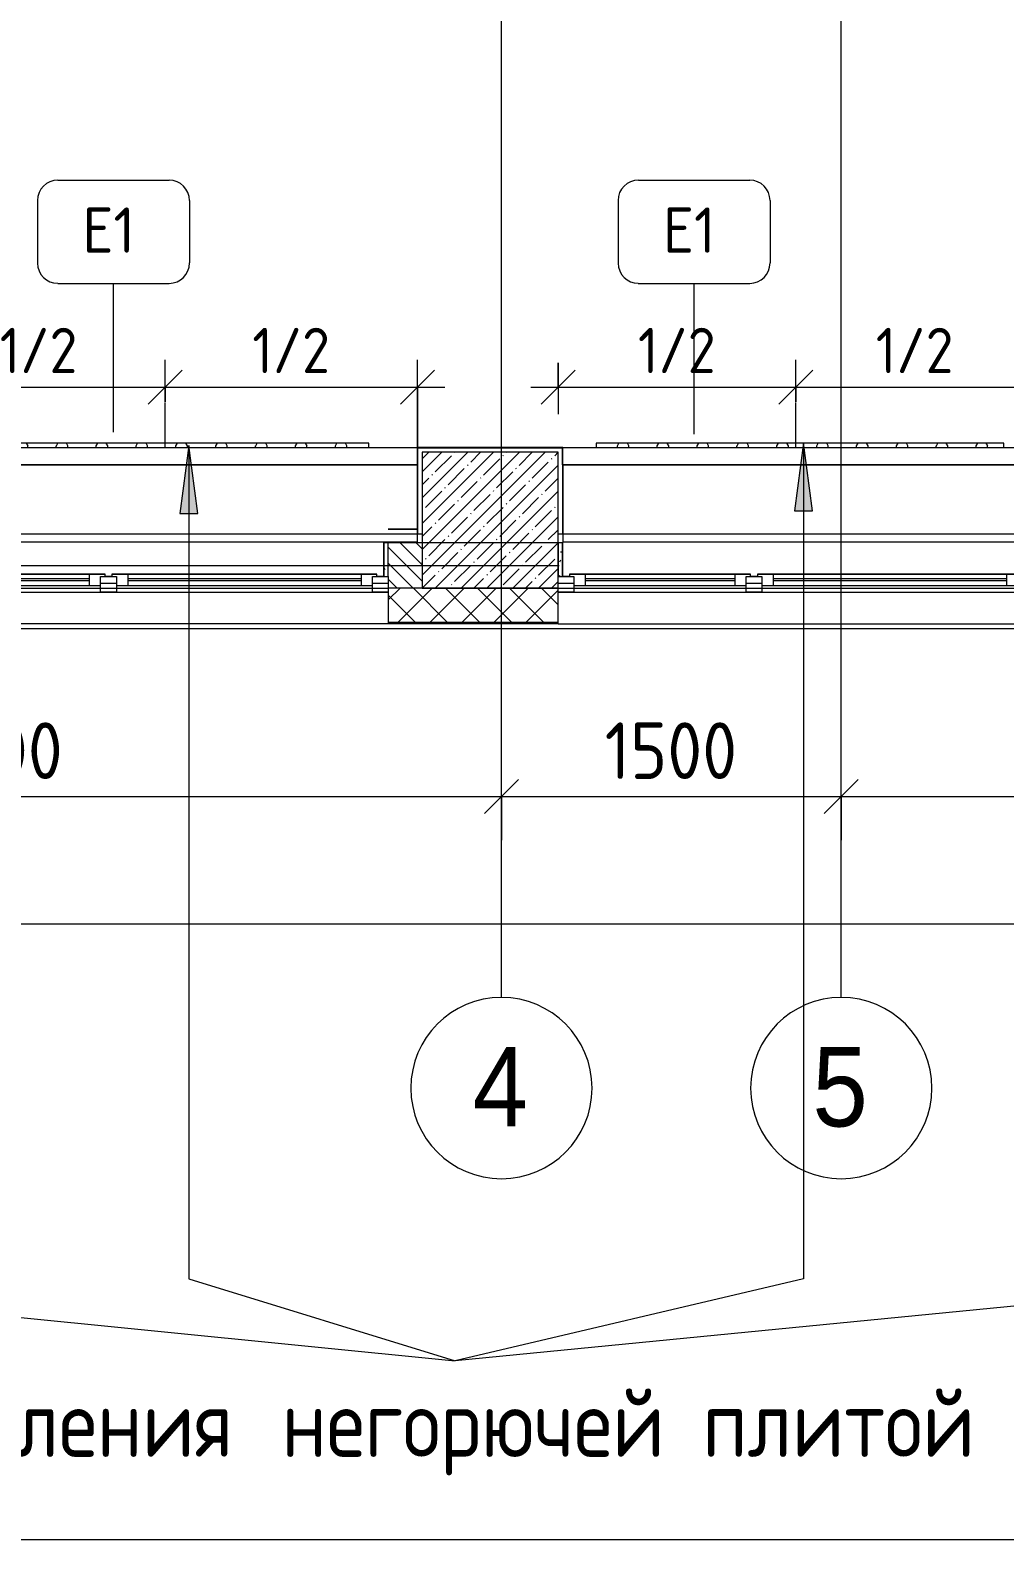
# Model space of a CAD drawing. Header units: millimetres. Extents: x -7229 to 193500, y -8553 to 29000.
# Drawn here: x 146202 to 150505, y -4300 to 2363 of the extents above; entities that cross this region are included whole.
import ezdxf

# ---------------------------------------------------------------- set-up
doc = ezdxf.new("R2010")
doc.units = ezdxf.units.MM
doc.linetypes.add('ADSK_Штрих_ш2 п1', pattern=[300, 200, -100])
doc.linetypes.add('Осевая', pattern=[15875, 3175, -2381.25, 7937.5, -2381.25])
for name, color, linetype, lineweight in [('A-ANNO-DIMS', 7, 'Continuous', 9), ('A-ANNO-DIMS-100', 7, 'Continuous', 9), ('A-DETL-3', 7, 'ADSK_Штрих_ш2 п1', 9), ('A-GLAZ-2', 7, 'Continuous', 9), ('A-WALL-1', 7, 'Continuous', 9), ('A-WALL-4', 7, 'Continuous', 13), ('G-ANNO-TEXT', 7, 'Continuous', 9), ('I-WALL-5', 7, 'Continuous', 9), ('S-COLS-2', 7, 'Continuous', 9), ('Знаки', 7, 'Continuous', 9), ('Марки для знаков', 7, 'Continuous', 9), ('Оси', 7, 'Continuous', 9), ('Оси-1', 7, 'Continuous', 20), ('Оси-2', 7, 'Осевая', 9)]:
    doc.layers.add(name, color=color, linetype=linetype, lineweight=lineweight)
for name, color, linetype, lineweight, true_color in [('A-FLOR-3', 7, 'Continuous', 9, 0xaaaaaa), ('I-WALL-7', 9, 'Continuous', 9, 0x808080), ('Знаки-1', 7, 'Continuous', 9, 0x787878)]:
    doc.layers.add(name, color=color, linetype=linetype, lineweight=lineweight, true_color=true_color)
doc.styles.add('Arial_1', font='arial.ttf', dxfattribs={"width": 0.9, "height": 350})
doc.styles.add('GOST Common_1', font='GOST_Common.ttf', dxfattribs={"width": 0.9, "height": 300})
doc.styles.add('GOST Common_2', font='GOST_Common.ttf', dxfattribs={"height": 200})
doc.styles.add('ISOCPEUR_1', font='isocpeur.ttf', dxfattribs={"width": 0.9, "height": 250})
doc.styles.add('ISOCPEUR_2', font='isocpeur.ttf', dxfattribs={"width": 0.9, "height": 200})
doc.dimstyles.new('ISO-2_0_0_9К_Средний_округл2_1', dxfattribs={"dimscale": 304.8, "dimtxt": 199.196235, "dimasz": 0.492126, "dimexe": 0.393701, "dimexo": 0, "dimgap": 0, "dimtad": 1, "dimdec": 0, "dimrnd": 10, "dimzin": 0, "dimdsep": 46, "dimtxsty": 'ISOCPEUR_2', "dimblk1": 'OBLIQUE', "dimblk2": 'OBLIQUE', "dimsah": 1, "dimcen": 0.09, "dimdle": 0.393701, "dimazin": 0, "dimtfac": 1, "dimtdec": 4, "dimtix": 1, "dimtmove": 0, "dimatfit": 3, "dimfxl": 1, "dimtvp": 1, "dimtolj": 1, "dimtzin": 0, "dimarcsym": 2})
doc.dimstyles.new('ISO-2_5_0_9К_БОЛЬШОЙ', dxfattribs={"dimscale": 304.8, "dimtxt": 248.995294, "dimasz": 0.492126, "dimexe": 0.393701, "dimexo": 0.984252, "dimgap": 0, "dimtad": 1, "dimdec": 0, "dimrnd": 10, "dimzin": 0, "dimdsep": 46, "dimtxsty": 'ISOCPEUR_1', "dimblk1": 'OBLIQUE', "dimblk2": 'OBLIQUE', "dimsah": 1, "dimcen": 0.09, "dimdle": 0.393701, "dimazin": 0, "dimtfac": 1, "dimtdec": 4, "dimtix": 1, "dimtmove": 0, "dimatfit": 3, "dimfxl": 1, "dimtvp": 1, "dimtolj": 1, "dimtzin": 0, "dimarcsym": 2})
pattern_1 = [(0, (135772.895, 0), (121.92, 30.48), [10.058, -81.382, 10.058, -81.382, -487.68]), (0, (135772.895, 0), (121.92, 30.48), [-182.88, 10.058, -172.822, 10.058, -81.382, -213.36]), (0, (135772.895, 0), (121.92, 30.48), [-457.2, 10.058, -50.902, 10.058, -142.342]), (120, (135818.615, 15.24), (-87.356454, 90.34582), [10.058, -81.382, 10.058, -81.382, -487.68]), (120, (135818.615, 15.24), (-87.356454, 90.34582), [-182.88, 10.058, -172.822, 10.058, -81.382, -213.36]), (120, (135818.615, 15.24), (-87.356454, 90.34582), [-457.2, 10.058, -50.902, 10.058, -142.342]), (240, (135833.855, 76.2), (-34.563546, -120.82582), [10.058, -81.382, 10.058, -81.382, -487.68]), (240, (135833.855, 76.2), (-34.563546, -120.82582), [-182.88, 10.058, -172.822, 10.058, -81.382, -213.36]), (240, (135833.855, 76.2), (-34.563546, -120.82582), [-457.2, 10.058, -50.902, 10.058, -142.342])]

# ---------------------------------------------------------------- blocks, each defined once
blk = doc.blocks.new('120_Окно_СКБ_2Ст - 120_Окно_СКБ_2Ст 2100х2500 _мал створка справа_-22445857-План зашивки приборов отопления в осях 1-12')
at = {"layer": 'A-GLAZ-2'}
for p, q in [((-1050, -127), (-1050, -57)), ((-1050, -57), (-980, -57)), ((1050, -57), (-1050, -57)), ((-980, -57), (-980, -127)), ((150, -127), (150, -57)), ((150, -57), (220, -57)), ((220, -57), (220, -127)), ((980, -127), (980, -57)), ((980, -57), (1050, -57)), ((1050, -57), (1050, -127)), ((-980, -127), (-1050, -127)), ((-1030, -127), (-1000, -127)), ((-980, -127), (-1000, -127)), ((-1000, -127), (-1000, -137)), ((150, -87), (-980, -87)), ((-980, -87), (-980, -127)), ((-930, -137), (-930, -87)), ((-930, -107), (100, -107)), ((100, -117), (-930, -117)), ((100, -137), (100, -87)), ((150, -127), (150, -87)), ((220, -127), (150, -127)), ((170, -127), (150, -127)), ((170, -127), (200, -127)), ((170, -137), (170, -127)), ((220, -127), (200, -127)), ((200, -127), (200, -137)), ((980, -87), (220, -87)), ((220, -87), (220, -127)), ((270, -137), (270, -87)), ((270, -107), (930, -107)), ((930, -117), (270, -117)), ((930, -137), (930, -87)), ((980, -127), (980, -87)), ((1050, -127), (980, -127)), ((1000, -127), (980, -127)), ((1000, -127), (1030, -127)), ((1000, -137), (1000, -127)), ((-1000, -137), (170, -137)), ((170, -137), (-1000, -137)), ((200, -137), (1000, -137)), ((1000, -137), (200, -137))]:
    blk.add_line(p, q, dxfattribs=at)
blk = doc.blocks.new('120_Окно_СКБ_2Ст - 120_Окно_СКБ_2Ст 2100х2500 _мал створка справа_-V137-План зашивки приборов отопления в осях 1-12')
at = {"layer": 'A-GLAZ-2'}
for p, q in [((-1050, -127), (-1050, -57)), ((-1050, -57), (-980, -57)), ((1050, -57), (-1050, -57)), ((-980, -57), (-980, -127)), ((150, -127), (150, -57)), ((150, -57), (220, -57)), ((220, -57), (220, -127)), ((980, -127), (980, -57)), ((980, -57), (1050, -57)), ((1050, -57), (1050, -127)), ((-980, -127), (-1050, -127)), ((-1030, -127), (-1000, -127)), ((-980, -127), (-1000, -127)), ((-1000, -127), (-1000, -137)), ((150, -87), (-980, -87)), ((-980, -87), (-980, -127)), ((-930, -137), (-930, -87)), ((-930, -107), (100, -107)), ((100, -117), (-930, -117)), ((100, -137), (100, -87)), ((150, -127), (150, -87)), ((220, -127), (150, -127)), ((170, -127), (150, -127)), ((170, -127), (200, -127)), ((170, -137), (170, -127)), ((220, -127), (200, -127)), ((200, -127), (200, -137)), ((980, -87), (220, -87)), ((220, -87), (220, -127)), ((270, -137), (270, -87)), ((270, -107), (930, -107)), ((930, -117), (270, -117)), ((930, -137), (930, -87)), ((980, -127), (980, -87)), ((1050, -127), (980, -127)), ((1000, -127), (980, -127)), ((1000, -127), (1030, -127)), ((1000, -137), (1000, -127)), ((-1000, -137), (170, -137)), ((170, -137), (-1000, -137)), ((200, -137), (1000, -137)), ((1000, -137), (200, -137))]:
    blk.add_line(p, q, dxfattribs=at)
blk = doc.blocks.new('Съемный металлический экран с перфорацией - E1-V209-План зашивки приборов отопления в осях 1-12')
at = {"layer": 'Знаки-1'}
h = blk.add_hatch(dxfattribs=at)
h.set_pattern_fill('FP_208', color=256, style=0, pattern_type=2)
h.set_pattern_definition([(0, (-10106.406, -520), (0, 50.8), [13.612, -74.376]), (60, (-10081.006, -513.194), (-43.9941, 25.4), [13.612, -74.376]), (120, (-10074.2, -487.794), (-43.9941, -25.4), [13.612, -74.376]), (30, (-10092.79, -520), (9e-05, 101.59984), [13.612, -87.988]), (30, (-10118.19, -476.01), (9e-05, 101.59984), [13.612, -87.988]), (150, (-10106.41, -520), (-87.9881, -50.79984), [13.612, -87.988]), (150, (-10081.01, -476.01), (-87.9881, -50.79984), [13.612, -87.988]), (90, (-10074.2, -501.41), (-87.988, 50.8), [13.612, -87.988]), (90, (-10125, -501.41), (-87.988, 50.8), [13.612, -87.988])])
h.paths.add_polyline_path([(897.3, 0), (1800, 0), (1800, 20), (0, 20), (0, 0), (224.6, 0)])
at = {"layer": 'Знаки'}
for p, q in [((1800, 20), (0, 20)), ((0, 20), (0, 0)), ((1800, 0), (1800, 20))]:
    blk.add_line(p, q, dxfattribs=at)
blk = doc.blocks.new('Съемный металлический экран с перфорацией - E1-V210-План зашивки приборов отопления в осях 1-12')
at = {"layer": 'Знаки-1'}
h = blk.add_hatch(dxfattribs=at)
h.set_pattern_fill('FP_209', color=256, style=0, pattern_type=2)
h.set_pattern_definition([(0, (-12908.85, -520), (0, 50.8), [13.612, -74.376]), (60, (-12883.45, -513.194), (-43.99409, 25.4), [13.612, -74.376]), (120, (-12876.645, -487.794), (-43.99409, -25.4), [13.612, -74.376]), (30, (-12895.24, -520), (9e-05, 101.59984), [13.612, -87.988]), (30, (-12920.64, -476.01), (9e-05, 101.59984), [13.612, -87.988]), (150, (-12908.85, -520), (-87.9881, -50.79984), [13.612, -87.988]), (150, (-12883.45, -476.01), (-87.9881, -50.79984), [13.612, -87.988]), (90, (-12876.645, -501.41), (-87.988, 50.8), [13.612, -87.988]), (90, (-12927.445, -501.41), (-87.988, 50.8), [13.612, -87.988])])
h.paths.add_polyline_path([(785.2, 0), (1800, 0), (1800, 20), (0, 20), (0, 0), (448.9, 0)])
at = {"layer": 'Знаки'}
for p, q in [((1800, 20), (0, 20)), ((0, 20), (0, 0)), ((1800, 0), (1800, 20))]:
    blk.add_line(p, q, dxfattribs=at)
blk = doc.blocks.new('Зашивка приборов отопления18 - Зашивка приборов отопления-33281779-План зашивки приборов отопления в осях 1-12')
at = {"layer": 'A-WALL-1'}
for p, q in [((12140, 520), (9931, 520)), ((12140, 445), (12140, 520)), ((12140, 445), (9930, 445)), ((9930, 445), (12140, 445)), ((12140, 105), (12140, 445)), ((9930, 105), (12140, 105))]:
    blk.add_line(p, q, dxfattribs=at)
blk = doc.blocks.new('Зашивка приборов отопления19 - Зашивка приборов отопления-33282289-План зашивки приборов отопления в осях 1-12')
at = {"layer": 'A-WALL-1'}
for p, q in [((12120, 520), (10058.6, 520)), ((10058.6, 520), (10058.6, 445)), ((10058.6, 445), (12120, 445)), ((12120, 445), (10060.9, 445)), ((10060.9, 445), (10060.9, 105)), ((10060.9, 105), (12120, 105))]:
    blk.add_line(p, q, dxfattribs=at)
blk = doc.blocks.new('Ось сетки - D8-29747960-План зашивки приборов отопления в осях 1-12')
at = {"layer": 'Оси-1'}
for start, end in [(360, 180), (180, 360)]:
    blk.add_arc((0, 0), 4, start, end, dxfattribs=at)
blk = doc.blocks.new('DIMBLOCK4-План зашивки приборов отопления в осях 1-12')
at = {"layer": 'A-ANNO-DIMS-100'}
for p, q in [((143782.9, -1212.8), (143782.9, -898.9)), ((148282.9, -1212.8), (148282.9, -898.9)), ((143782.9, -1018.9), (148282.9, -1018.9)), ((143782.9, -1018.9), (143782.9, -1212.8)), ((148282.9, -1018.9), (148282.9, -1212.8))]:
    blk.add_line(p, q, dxfattribs=at)
at = {"layer": 'A-ANNO-DIMS-100', "lineweight": 20}
for p, q in [((143782.9, -1018.9), (143857.9, -943.9)), ((148282.9, -1018.9), (148357.9, -943.9)), ((143782.9, -1018.9), (143707.9, -1093.9)), ((148282.9, -1018.9), (148207.9, -1093.9))]:
    blk.add_line(p, q, dxfattribs=at)
at = {"layer": 'A-ANNO-DIMS-100', "color": 0, "insert": (145704.9, -692.3), "char_height": 250, "width": 787.208, "attachment_point": 1, "line_spacing_factor": 1.149209, "style": 'ISOCPEUR_1'}
blk.add_mtext('4500', dxfattribs=at)
blk = doc.blocks.new('_Oblique')
at = {"color": 0, "linetype": 'ByBlock', "lineweight": -2}
blk.add_line((-0.5, -0.5), (0.5, 0.5), dxfattribs=at)
blk = doc.blocks.new('DIMBLOCK5-План зашивки приборов отопления в осях 1-12')
at = {"layer": 'A-ANNO-DIMS-100'}
for p, q in [((148282.9, -1212.8), (148282.9, -898.9)), ((149782.9, -1212.8), (149782.9, -898.9)), ((148282.9, -1018.9), (149782.9, -1018.9)), ((148282.9, -1018.9), (148282.9, -1212.8)), ((149782.9, -1018.9), (149782.9, -1212.8))]:
    blk.add_line(p, q, dxfattribs=at)
at = {"layer": 'A-ANNO-DIMS-100', "lineweight": 20}
for p, q in [((148282.9, -1018.9), (148357.9, -943.9)), ((149782.9, -1018.9), (149857.9, -943.9)), ((148282.9, -1018.9), (148207.9, -1093.9)), ((149782.9, -1018.9), (149707.9, -1093.9))]:
    blk.add_line(p, q, dxfattribs=at)
at = {"layer": 'A-ANNO-DIMS-100', "color": 0, "insert": (148738.4, -692.3), "char_height": 250, "width": 706.764, "attachment_point": 1, "line_spacing_factor": 1.149209, "style": 'ISOCPEUR_1'}
blk.add_mtext('1500', dxfattribs=at)
blk = doc.blocks.new('DIMBLOCK6-План зашивки приборов отопления в осях 1-12')
at = {"layer": 'A-ANNO-DIMS-100'}
for p, q in [((149782.9, -1212.8), (149782.9, -898.9)), ((152782.9, -1212.8), (152782.9, -898.9)), ((149782.9, -1018.9), (152782.9, -1018.9)), ((149782.9, -1018.9), (149782.9, -1212.8)), ((152782.9, -1018.9), (152782.9, -1212.8))]:
    blk.add_line(p, q, dxfattribs=at)
at = {"layer": 'A-ANNO-DIMS-100', "lineweight": 20}
for p, q in [((149782.9, -1018.9), (149857.9, -943.9)), ((152782.9, -1018.9), (152857.9, -943.9)), ((149782.9, -1018.9), (149707.9, -1093.9)), ((152782.9, -1018.9), (152707.9, -1093.9))]:
    blk.add_line(p, q, dxfattribs=at)
at = {"layer": 'A-ANNO-DIMS-100', "color": 0, "insert": (150966.9, -692.3), "char_height": 250, "width": 758.478, "attachment_point": 1, "line_spacing_factor": 1.149209, "style": 'ISOCPEUR_1'}
blk.add_mtext('3000', dxfattribs=at)
blk = doc.blocks.new('DIMBLOCK26-План зашивки приборов отопления в осях 1-12')
at = {"layer": 'A-ANNO-DIMS-100'}
for p, q in [((135882.9, -1775), (135882.9, -1461)), ((174082.9, -1775), (174082.9, -1461)), ((135762.9, -1581), (174202.9, -1581)), ((135882.9, -1581), (135882.9, -1775)), ((174082.9, -1581), (174082.9, -1775))]:
    blk.add_line(p, q, dxfattribs=at)
at = {"layer": 'A-ANNO-DIMS-100', "lineweight": 20}
for p, q in [((135882.9, -1581), (135957.9, -1506)), ((174082.9, -1581), (174157.9, -1506)), ((135882.9, -1581), (135807.9, -1656)), ((174082.9, -1581), (174007.9, -1656))]:
    blk.add_line(p, q, dxfattribs=at)
at = {"layer": 'A-ANNO-DIMS-100', "color": 0, "insert": (154587.9, -1254.4), "char_height": 250, "width": 948.097, "attachment_point": 1, "line_spacing_factor": 1.149209, "style": 'ISOCPEUR_1'}
blk.add_mtext('38200', dxfattribs=at)
blk = doc.blocks.new('Марка_Знаки - В прямоуг_Наименование краткое-30718135-План зашивки приборов отопления в осях 1-12')
at = {"layer": 'Марки для знаков'}
for p, q in [((-2.455, 2.278), (2.455, 2.278)), ((-3.355, 1.378), (-3.355, -1.384)), ((3.355, 1.378), (3.355, -1.378)), ((-2.461, -2.278), (2.455, -2.278))]:
    blk.add_line(p, q, dxfattribs=at)
for centre, radius, start, end in [((-2.455, 1.378), 0.9, 90, 180), ((2.455, 1.378), 0.9, 0, 90), ((-2.461, -1.384), 0.893, 180, 270), ((2.455, -1.378), 0.9, 270, 0)]:
    blk.add_arc(centre, radius, start, end, dxfattribs=at)
blk = doc.blocks.new('DIMBLOCK44-План зашивки приборов отопления в осях 1-12')
at = {"layer": 'A-ANNO-DIMS-100'}
for p, q in [((145682.9, 893.8), (145682.9, 667.7)), ((145682.9, 787.7), (145682.9, 893.8)), ((146797.9, 722), (146797.9, 907.7)), ((145562.9, 787.7), (146797.9, 787.7)), ((146797.9, 787.7), (146797.9, 722))]:
    blk.add_line(p, q, dxfattribs=at)
at = {"layer": 'A-ANNO-DIMS-100', "lineweight": 20}
for p, q in [((145682.9, 787.7), (145757.9, 862.7)), ((146797.9, 787.7), (146872.9, 862.7)), ((145682.9, 787.7), (145607.9, 712.7)), ((146797.9, 787.7), (146722.9, 712.7))]:
    blk.add_line(p, q, dxfattribs=at)
at = {"layer": 'A-ANNO-DIMS-100', "color": 0, "insert": (146068, 1049), "char_height": 200, "width": 413.715, "attachment_point": 1, "line_spacing_factor": 1.149209, "style": 'ISOCPEUR_2'}
blk.add_mtext('1/2', dxfattribs=at)
blk = doc.blocks.new('DIMBLOCK45-План зашивки приборов отопления в осях 1-12')
at = {"layer": 'A-ANNO-DIMS-100'}
for p, q in [((146797.9, 722), (146797.9, 907.7)), ((147912.9, 520), (147912.9, 907.7)), ((146797.9, 787.7), (148032.9, 787.7)), ((146797.9, 787.7), (146797.9, 722)), ((147912.9, 787.7), (147912.9, 520))]:
    blk.add_line(p, q, dxfattribs=at)
at = {"layer": 'A-ANNO-DIMS-100', "lineweight": 20}
for p, q in [((146797.9, 787.7), (146872.9, 862.7)), ((147912.9, 787.7), (147987.9, 862.7)), ((146797.9, 787.7), (146722.9, 712.7)), ((147912.9, 787.7), (147837.9, 712.7))]:
    blk.add_line(p, q, dxfattribs=at)
at = {"layer": 'A-ANNO-DIMS-100', "color": 0, "insert": (147183, 1049), "char_height": 200, "width": 413.715, "attachment_point": 1, "line_spacing_factor": 1.149209, "style": 'ISOCPEUR_2'}
blk.add_mtext('1/2', dxfattribs=at)
blk = doc.blocks.new('DIMBLOCK46-План зашивки приборов отопления в осях 1-12')
at = {"layer": 'A-ANNO-DIMS-100'}
for p, q in [((148532.9, 893.8), (148532.9, 667.7)), ((148532.9, 787.7), (148532.9, 893.8)), ((149582.9, 722), (149582.9, 907.7)), ((148412.9, 787.7), (149582.9, 787.7)), ((149582.9, 787.7), (149582.9, 722))]:
    blk.add_line(p, q, dxfattribs=at)
at = {"layer": 'A-ANNO-DIMS-100', "lineweight": 20}
for p, q in [((148532.9, 787.7), (148607.9, 862.7)), ((149582.9, 787.7), (149657.9, 862.7)), ((148532.9, 787.7), (148457.9, 712.7)), ((149582.9, 787.7), (149507.9, 712.7))]:
    blk.add_line(p, q, dxfattribs=at)
at = {"layer": 'A-ANNO-DIMS-100', "color": 0, "insert": (148885.5, 1049), "char_height": 200, "width": 413.715, "attachment_point": 1, "line_spacing_factor": 1.149209, "style": 'ISOCPEUR_2'}
blk.add_mtext('1/2', dxfattribs=at)
blk = doc.blocks.new('DIMBLOCK47-План зашивки приборов отопления в осях 1-12')
at = {"layer": 'A-ANNO-DIMS-100'}
for p, q in [((149582.9, 722), (149582.9, 907.7)), ((150632.9, 893.8), (150632.9, 667.7)), ((150632.9, 787.7), (150632.9, 893.8)), ((149582.9, 787.7), (150752.9, 787.7)), ((149582.9, 787.7), (149582.9, 722))]:
    blk.add_line(p, q, dxfattribs=at)
at = {"layer": 'A-ANNO-DIMS-100', "lineweight": 20}
for p, q in [((149582.9, 787.7), (149657.9, 862.7)), ((150632.9, 787.7), (150707.9, 862.7)), ((149582.9, 787.7), (149507.9, 712.7)), ((150632.9, 787.7), (150557.9, 712.7))]:
    blk.add_line(p, q, dxfattribs=at)
at = {"layer": 'A-ANNO-DIMS-100', "color": 0, "insert": (149935.5, 1049), "char_height": 200, "width": 413.715, "attachment_point": 1, "line_spacing_factor": 1.149209, "style": 'ISOCPEUR_2'}
blk.add_mtext('1/2', dxfattribs=at)

msp = doc.modelspace()

# ---------------------------------------------------------------- hatches: boundary and pattern name
at = {"layer": 'A-WALL-1'}
h = msp.add_hatch(dxfattribs=at)
h.set_pattern_fill('FP_144', color=256, style=0, pattern_type=2)
h.set_pattern_definition([(135, (135772.895, 0), (-35.35534, -35.35534), [])])
h.paths.add_polyline_path([(157382.9, -100), (157682.9, -100), (157682.9, 100), (157382.9, 100), (157382.9, -80)])
h.paths.add_polyline_path([(143432.9, -100), (143432.1, 100), (142602.9, 100), (142602.9, -100)])
h.paths.add_polyline_path([(144932.6, -100), (145682.9, -100), (145682.9, 100), (144932.6, 100), (144932.6, -80)])
h.paths.add_polyline_path([(147782.9, -100), (147932.9, -100), (147932.9, 100), (147782.9, 100), (147782.9, -80)])
h.paths.add_polyline_path([(164082.6, -100), (164082.6, 100), (163082.9, 100), (163082.9, -100), (163610.2, -100)])
h.paths.add_polyline_path([(150632.9, -100), (151382.9, -100), (151382.9, 100), (150632.9, 100), (150632.9, -80)])
h.paths.add_polyline_path([(152282.9, -100), (152432.9, -100), (152432.9, 100), (152282.9, 100), (152282.9, -80)])
h.paths.add_polyline_path([(155132.9, -100), (156482.9, -100), (156482.9, 100), (155132.9, 100), (155132.9, -80)])
h.paths.add_polyline_path([(158407.9, -100), (158407.9, 100), (158282.9, 100), (158282.9, -100)])
h.paths.add_polyline_path([(161207.9, -100), (161332.9, -100), (161332.9, 100), (161207.9, 100), (161207.9, -80)])
h.paths.add_polyline_path([(161932.9, -100), (162182.9, -100), (162182.9, 100), (161932.9, 100), (161932.9, -80)])
h = msp.add_hatch(dxfattribs=at)
h.set_pattern_fill('FP_119', color=256, style=0, pattern_type=2)
h.set_pattern_definition([(45, (135772.9, 0), (-70.71068, 70.71068), []), (135, (135772.9, 0), (-70.71068, -70.71068), [])])
h.paths.add_polyline_path([(174055.5, -250), (174055.5, -100), (173762.9, -100), (173762.9, -250)])
h.paths.add_polyline_path([(163610.2, -250), (164082.6, -250), (164082.6, -100), (163082.9, -100), (163082.9, -250)])
h.paths.add_polyline_path([(168782.9, -250), (169642.9, -250), (169642.9, -100), (168782.9, -100), (168782.9, -197.6)])
h.paths.add_polyline_path([(171742.9, -250), (172862.9, -250), (172862.9, -100), (171742.9, -100), (171742.9, -190.3)])
h.paths.add_polyline_path([(152848.6, -250), (153032.9, -250), (153032.9, -100), (152282.9, -100), (152282.9, -250)])
h.paths.add_polyline_path([(164982.6, -250), (165982.9, -250), (165982.9, -100), (164982.6, -100), (164982.6, -207.1)])
h.paths.add_polyline_path([(161207.9, -250), (162182.9, -250), (162182.9, -100), (161207.9, -100), (161207.9, -216.5)])
h.paths.add_polyline_path([(158407.9, -250), (158407.9, -100), (157382.9, -100), (157382.9, -250), (158229.4, -250)])
h.paths.add_polyline_path([(144932.6, -250), (145682.9, -250), (145682.9, -100), (144932.6, -100), (144932.6, -118)])
h.paths.add_polyline_path([(147782.9, -250), (148532.9, -250), (148532.9, -100), (147782.9, -100), (147782.9, -249.9)])
h.paths.add_polyline_path([(156482.9, -250), (156482.9, -100), (155132.9, -100), (155132.9, -250), (155539, -250)])
h.paths.add_polyline_path([(150632.9, -250), (151382.9, -250), (151382.9, -100), (150632.9, -100), (150632.9, -242.8)])
h.paths.add_polyline_path([(138907.9, -250), (139502.9, -250), (139502.9, -100), (135512.9, -100), (135512.9, -250), (138790, -250)])
h.paths.add_polyline_path([(143432.9, -250), (144032.6, -250), (144032.6, -100), (142602.9, -100), (142602.9, -250)])
at = {"layer": 'G-ANNO-TEXT'}
for points in [[(149615.7, 541.5), (149576.2, 241.5), (149655.2, 241.5)], [(146902.3, 529), (146862.8, 229), (146941.8, 229)]]:
    msp.add_hatch(color=256, dxfattribs=at).paths.add_polyline_path(points)
at = {"layer": 'I-WALL-7'}
h = msp.add_hatch(dxfattribs=at)
h.set_pattern_fill('FP_203', color=256, style=0, pattern_type=2)
h.set_pattern_definition(pattern_1)
h.paths.add_polyline_path([(147782.9, -48), (147782.9, 100), (147762.9, 100), (147762.9, -48)])
h = msp.add_hatch(dxfattribs=at)
h.set_pattern_fill('FP_203', color=256, style=0, pattern_type=2)
h.set_pattern_definition(pattern_1)
h.paths.add_polyline_path([(148535.8, -48), (148552.9, -48), (148552.9, 100), (148532.9, 100), (148532.9, -48)])
at = {"layer": 'S-COLS-2'}
h = msp.add_hatch(dxfattribs=at)
h.set_pattern_fill('FP_114', color=256, style=0, pattern_type=2)
h.set_pattern_definition([(45, (135772.895, 0), (-57.02463, 57.02463), []), (45, (135829.92, 0), (-57.02463, 57.02463), [100.806, -20.161, 3.353, -16.808])])
h.paths.add_polyline_path([(147932.9, -100), (148532.9, -100), (148532.9, 500), (147932.9, 500), (147932.9, -80)])

# ---------------------------------------------------------------- linework, layer by layer
at = {"layer": 'A-DETL-3'}
for p, q in [((146797.9, 520), (146797.9, 722)), ((149582.9, 520), (149582.9, 722))]:
    msp.add_line(p, q, dxfattribs=at)
at = {"layer": 'A-FLOR-3'}
for p, q in [((147912.9, 520), (148551.5, 520)), ((148552.9, 141), (148552.9, 140))]:
    msp.add_line(p, q, dxfattribs=at)
at = {"layer": 'A-WALL-1'}
for p, q in [((148532.9, 100), (147782.9, 100)), ((147782.9, -48), (147782.9, -258)), ((148532.9, -258), (148532.9, -48)), ((145682.9, -100), (147782.9, -100)), ((148532.9, -100), (150632.9, -100)), ((148532.9, -258), (135504.9, -258)), ((148532.9, -258), (157382.9, -258)), ((174055.5, -280), (135482.9, -280))]:
    msp.add_line(p, q, dxfattribs=at)
at = {"layer": 'A-WALL-4'}
for p, q in [((148532.9, -100), (147782.9, -100)), ((147782.9, -250), (148532.9, -250)), ((147782.9, -253), (148532.9, -253))]:
    msp.add_line(p, q, dxfattribs=at)
at = {"layer": 'G-ANNO-TEXT'}
for p, q in [((149615.7, 541.5), (149576.2, 241.5)), ((149655.2, 241.5), (149615.7, 541.5)), ((149615.7, 541.5), (149615.7, -3147.5)), ((146902.3, 529), (146862.8, 229)), ((146941.8, 229), (146902.3, 529)), ((146902.3, 529), (146902.3, -3147.5)), ((146862.8, 229), (146941.8, 229)), ((149576.2, 241.5), (149655.2, 241.5)), ((144446.2, -3147.5), (148079, -3510.7)), ((146902.3, -3147.5), (148079, -3510.7)), ((151782.6, -3147.5), (148079, -3510.7)), ((149615.7, -3147.5), (148079, -3510.7)), ((153923.9, -4300), (144335.6, -4300))]:
    msp.add_line(p, q, dxfattribs=at)
at = {"layer": 'I-WALL-5'}
for p, q in [((139523.9, 521), (147912.4, 521)), ((147912.4, 520), (145703.9, 520)), ((147911.9, 521.5), (147911.9, 140.6)), ((148553.9, 521.5), (147911.9, 521.5)), ((147912.4, 521), (147912.4, 520)), ((147912.9, 140.6), (147912.9, 520.5)), ((147912.9, 520.5), (148552.9, 520.5)), ((148552.9, 520.5), (148552.9, 141)), ((148553.4, 521), (156261.9, 521)), ((148553.4, 520), (148553.4, 520.5)), ((148553.9, 141), (148553.9, 521.5)), ((150611.9, 520), (148553.9, 520)), ((145702.9, 140), (147932.9, 140)), ((147912.9, 160.9), (147782.9, 160.9)), ((147782.9, 160.9), (147782.9, 159.9)), ((147782.9, 159.9), (147912.9, 159.9)), ((147911.9, 140.6), (147912.9, 140.6)), ((148532.9, 140), (150612.9, 140)), ((148552.9, 141), (148553.9, 141)), ((147782.9, 100), (147761.9, 100)), ((147761.9, 100), (147761.9, -48)), ((147762.9, 100), (147762.9, -48)), ((147782.9, -48), (147782.9, 100)), ((148532.9, 100), (148532.9, -48)), ((148553.9, 100), (148532.9, 100)), ((148552.9, -48), (148552.9, 100)), ((148553.9, -48), (148553.9, 100)), ((147761.9, -48), (147782.9, -48)), ((148532.9, -48), (148553.9, -48)), ((146582.9, -80), (146512.9, -80)), ((147782.9, -80), (147712.9, -80)), ((148602.9, -80), (148532.9, -80)), ((149432.9, -80), (149362.9, -80))]:
    msp.add_line(p, q, dxfattribs=at)
at = {"layer": 'S-COLS-2'}
for p, q in [((148532.9, 500), (147932.9, 500)), ((147932.9, 500), (147932.9, -100)), ((148532.9, -100), (148532.9, 500)), ((147932.9, -100), (148532.9, -100))]:
    msp.add_line(p, q, dxfattribs=at)
at = {"layer": 'Марки для знаков'}
for p, q in [((146570.1, 588.5), (146570.1, 1245.4)), ((149133.1, 580.1), (149133.1, 1245.4))]:
    msp.add_line(p, q, dxfattribs=at)
at = {"layer": 'Оси'}
for p, q in [((148282.9, -1906.3), (148282.9, 593.7)), ((149782.9, -1906.3), (149782.9, 593.7))]:
    msp.add_line(p, q, dxfattribs=at)
at = {"layer": 'Оси-2'}
for p, q in [((148282.9, 593.7), (148282.9, 24898.1)), ((149782.9, 593.7), (149782.9, 24898.1)), ((135044.1, 0), (171808.9, 0))]:
    msp.add_line(p, q, dxfattribs=at)

# ---------------------------------------------------------------- block references
at = {"layer": 'A-GLAZ-2', "rotation": 180}
for name, p in [('120_Окно_СКБ_2Ст - 120_Окно_СКБ_2Ст 2100х2500 _мал створка справа_-22445857-План зашивки приборов отопления в осях 1-12', (146732.9, -175)), ('120_Окно_СКБ_2Ст - 120_Окно_СКБ_2Ст 2100х2500 _мал створка справа_-V137-План зашивки приборов отопления в осях 1-12', (149582.9, -175))]:
    msp.add_blockref(name, p, dxfattribs=at)
at = {"layer": 'A-WALL-1'}
for name, p in [('Зашивка приборов отопления18 - Зашивка приборов отопления-33281779-План зашивки приборов отопления в осях 1-12', (135772.9, 0)), ('Зашивка приборов отопления19 - Зашивка приборов отопления-33282289-План зашивки приборов отопления в осях 1-12', (138492.9, 0))]:
    msp.add_blockref(name, p, dxfattribs=at)
at = {"layer": 'Знаки'}
for name, p in [('Съемный металлический экран с перфорацией - E1-V209-План зашивки приборов отопления в осях 1-12', (145897.9, 520)), ('Съемный металлический экран с перфорацией - E1-V210-План зашивки приборов отопления в осях 1-12', (148700.3, 520))]:
    msp.add_blockref(name, p, dxfattribs=at)
at = {"layer": 'Марки для знаков', "xscale": 99.99999999999993, "yscale": 99.99999999999993, "zscale": 99.99999999999993}
for p in [(146570.1, 1473.1), (149133.1, 1473.1)]:
    msp.add_blockref('Марка_Знаки - В прямоуг_Наименование краткое-30718135-План зашивки приборов отопления в осях 1-12', p, dxfattribs=at)
at = {"layer": 'Оси-1', "xscale": 99.99999999999993, "yscale": 99.99999999999993, "zscale": 99.99999999999993}
for p in [(148282.9, -2306.3), (149782.9, -2306.3)]:
    msp.add_blockref('Ось сетки - D8-29747960-План зашивки приборов отопления в осях 1-12', p, dxfattribs=at)

# ---------------------------------------------------------------- texts
at = {"layer": 'G-ANNO-TEXT', "char_height": 300, "attachment_point": 1, "style": 'GOST Common_1'}
for s, insert, width in [('\\fGOST Common|b0|i0|c204|p34|;\\W.9; ', (147216.9, -3634), 115.443), ('негорючей', (147312.2, -3634), 2135.695), ('\\fGOST Common|b0|i0|c204|p34|;\\W.9; ', (149074.3, -3634), 115.443), ('плитой', (149169.6, -3634), 1471.898), ('\\fGOST Common|b0|i0|c204|p34|;\\W.9; ', (150384, -3634), 115.443), ('отопления', (145425, -3634), 2171.771)]:
    msp.add_mtext(s, dxfattribs=dict(at, insert=insert, width=width))
at = {"layer": 'Марки для знаков', "char_height": 200, "width": 296.624, "attachment_point": 1, "style": 'GOST Common_2'}
for insert in [(146433.1, 1580.2), (148996.1, 1580.2)]:
    msp.add_mtext('E1', dxfattribs=dict(at, insert=insert))
at = {"layer": 'Оси', "char_height": 350, "width": 303.038, "attachment_point": 1, "style": 'Arial_1'}
for s, insert in [('\\fArial|b0|i0|c204|p34|;\\W.9;4', (148155.4, -2125.6)), ('\\fArial|b0|i0|c204|p34|;\\W.9;5', (149655.4, -2125.6))]:
    msp.add_mtext(s, dxfattribs=dict(at, insert=insert))

# ---------------------------------------------------------------- dimensions: what is measured, and where the dimension line sits
at = {"layer": 'A-ANNO-DIMS'}
for base, p1, p2, override, picture, middle in [((146797.9, 787.7), (145682.9, 893.8), (146797.9, 722), {"dimpost": '<>', "dimfxl": 1128.152655}, 'DIMBLOCK44-План зашивки приборов отопления в осях 1-12', (146240.4, 887.7)), ((147912.9, 787.7), (146797.9, 722), (147912.9, 520), {"dimpost": '<>', "dimfxl": 1133.150011}, 'DIMBLOCK45-План зашивки приборов отопления в осях 1-12', (147355.4, 887.7)), ((149582.9, 787.7), (148532.9, 893.8), (149582.9, 722), {"dimpost": '<>', "dimfxl": 1063.956515}, 'DIMBLOCK46-План зашивки приборов отопления в осях 1-12', (149057.9, 887.7)), ((150632.9, 787.7), (149582.9, 722), (150632.9, 893.8), {"dimpost": '<>', "dimfxl": 1063.956515}, 'DIMBLOCK47-План зашивки приборов отопления в осях 1-12', (150107.9, 887.7))]:
    dim = msp.add_linear_dim(base=base, p1=p1, p2=p2, text='1/2', dimstyle='ISO-2_0_0_9К_Средний_округл2_1', override=override, dxfattribs=at)
    dim.commit()
    dim.dimension.update_dxf_attribs({"geometry": picture, "text_midpoint": middle})
for base, p1, p2, override, picture, middle in [((148282.9, -1018.9), (143782.9, -912.8), (148282.9, -912.8), {"dimpost": '<>', "dimfxl": 4500}, 'DIMBLOCK4-План зашивки приборов отопления в осях 1-12', (146032.9, -893.9)), ((149782.9, -1018.9), (148282.9, -912.8), (149782.9, -912.8), {"dimpost": '<>', "dimfxl": 1500}, 'DIMBLOCK5-План зашивки приборов отопления в осях 1-12', (149032.9, -893.9)), ((152782.9, -1018.9), (149782.9, -912.8), (152782.9, -912.8), {"dimpost": '<>', "dimfxl": 3000}, 'DIMBLOCK6-План зашивки приборов отопления в осях 1-12', (151282.9, -893.9)), ((174082.9, -1581), (135882.9, -1475), (174082.9, -1475), {"dimpost": '<>', "dimfxl": 38199.999966}, 'DIMBLOCK26-План зашивки приборов отопления в осях 1-12', (154982.9, -1456))]:
    dim = msp.add_linear_dim(base=base, p1=p1, p2=p2, dimstyle='ISO-2_5_0_9К_БОЛЬШОЙ', override=override, dxfattribs=at)
    dim.commit()
    dim.dimension.update_dxf_attribs({"geometry": picture, "text_midpoint": middle})

doc.saveas('drawing.dxf')
